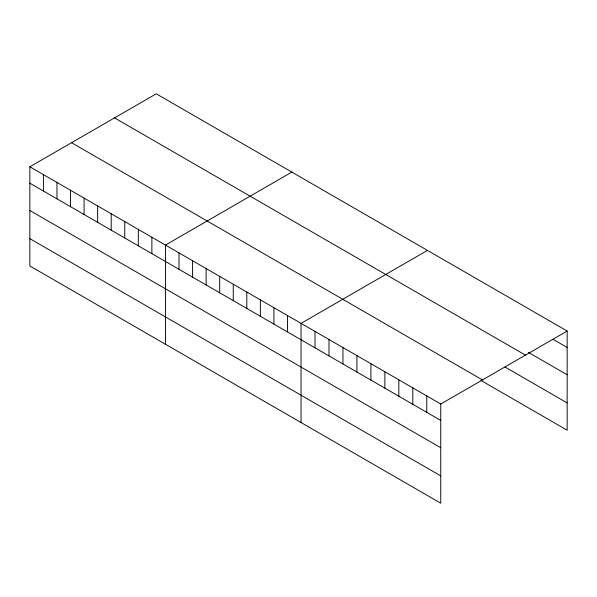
<?xml version="1.0" encoding="UTF-8"?>
<svg xmlns="http://www.w3.org/2000/svg" width="597" height="597" viewBox="0 0 597 597"><rect width="100%" height="100%" fill="white"/><g stroke="black" fill="none" stroke-linecap="round" stroke-linejoin="round"><path stroke-width="0.9" d="M29.85 166.787L440.75 404.02L440.75 503.189L29.85 265.956L29.85 166.787L156.25 93.811L567.15 331.044L567.15 430.213L480.995 380.468M291.843 172.1L165.451 245.076L165.451 344.238M427.445 250.389L301.045 323.365L301.045 422.527M440.75 404.02L567.15 331.044M553.18 339.38L567.15 347.447M528.345 352.357L567.15 374.759M114.534 117.893L525.442 355.125M505.055 367.051L567.15 402.9M71.558 142.705L482.466 379.938M29.85 183.189L440.75 420.422M29.85 210.502L440.75 447.735M29.85 238.643L440.75 475.876M426.78 395.953L426.78 412.355M412.811 387.886L412.811 404.288M398.841 379.826L398.841 396.221M384.871 371.759L384.871 388.162M370.901 363.692L370.901 380.095M356.931 355.625L356.931 372.028M342.954 347.558L342.954 363.961M328.984 339.492L328.984 355.894M315.015 331.425L315.015 347.827M287.485 315.537L287.485 331.932M273.926 307.701L273.926 324.104M260.367 299.873L260.367 316.276M246.807 292.045L246.807 308.448M233.248 284.217L233.248 300.619M219.689 276.389L219.689 292.791M206.129 268.56L206.129 284.963M192.57 260.732L192.57 277.135M179.01 252.904L179.01 269.307M151.884 237.248L151.884 253.65M138.325 229.42L138.325 245.822M124.766 221.591L124.766 237.994M111.206 213.763L111.206 230.158M97.647 205.935L97.647 222.33M84.087 198.107L84.087 214.502M70.528 190.271L70.528 206.674M56.969 182.443L56.969 198.846M43.409 174.615L43.409 191.018"/></g></svg>
